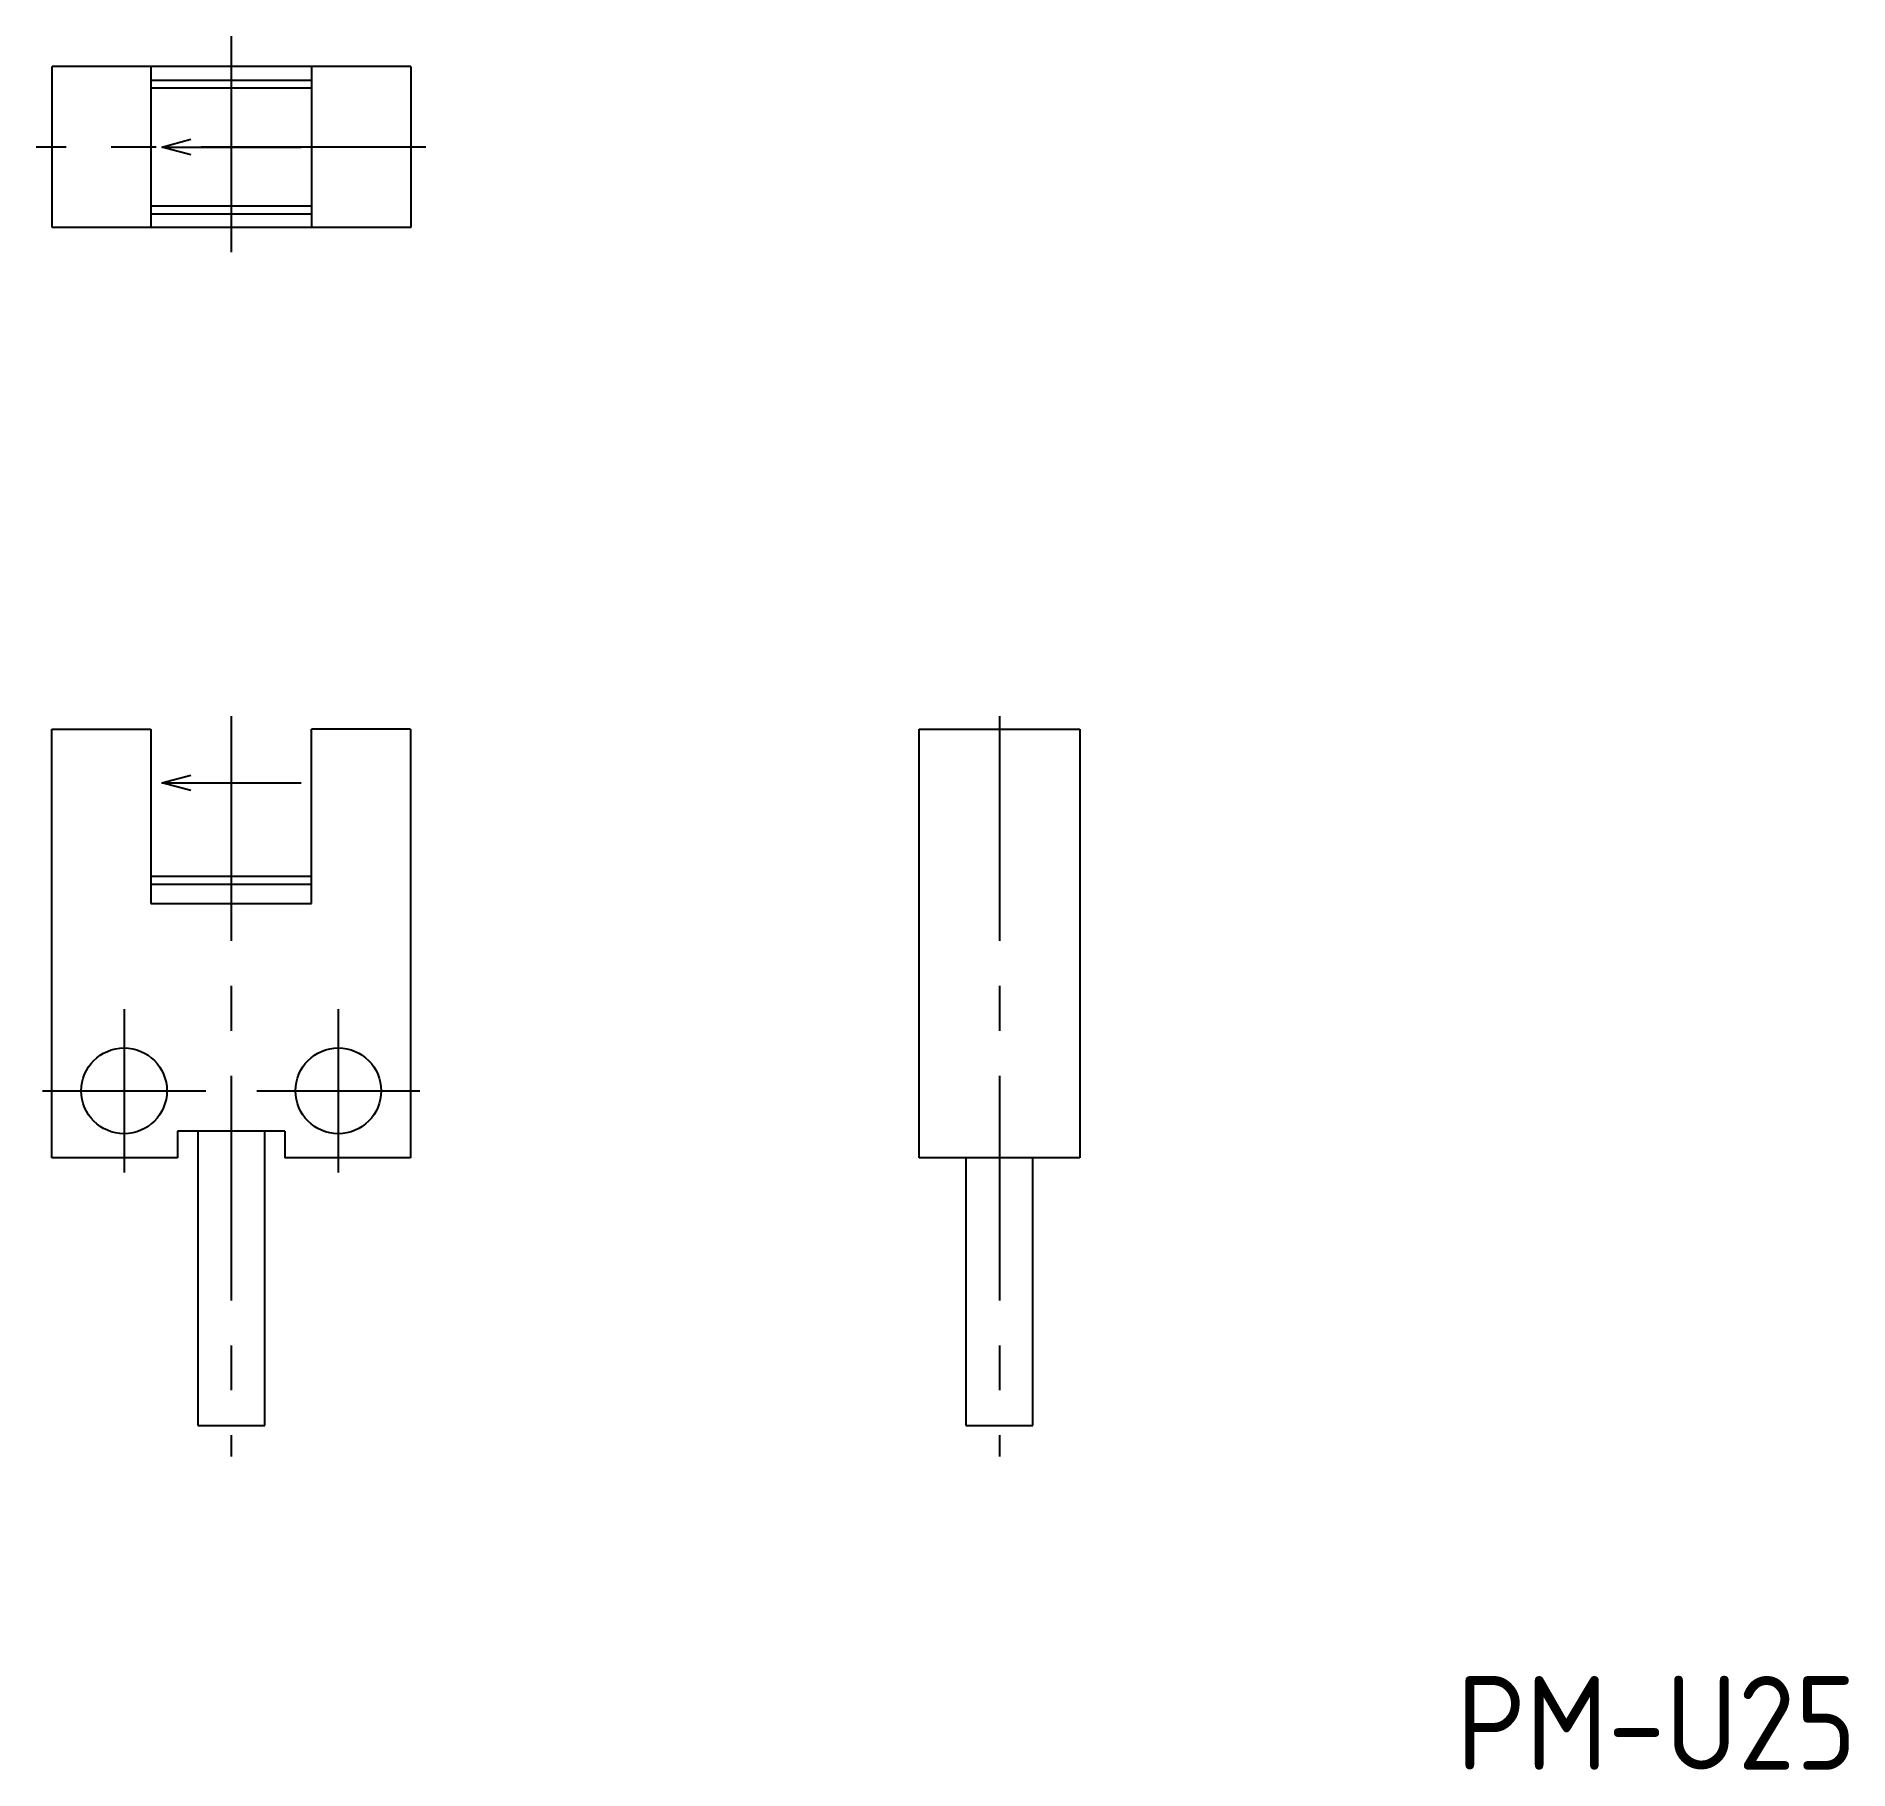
# Model space of a CAD drawing. Extents: x 104.8 to 172.5, y 139 to 203.7.
import ezdxf

# ---------------------------------------------------------------- set-up
doc = ezdxf.new("R2010")
doc.units = 0
doc.linetypes.add('CENTER', pattern=[13.421505, 8.388441, -1.677688, 1.677688, -1.677688])
doc.layers.get('0').update_dxf_attribs({"linetype": 'CONTINUOUS'})
doc.styles.get("Standard").update_dxf_attribs({"font": 'isocp.shx', "bigfont": 'extfont.shx'})

# ---------------------------------------------------------------- blocks, each defined once
blk = doc.blocks.new('*U93')
at = {"color": 2}
blk.add_text('PM-U25', height=3.5, dxfattribs=at).set_placement((157.827, 139.01))

msp = doc.modelspace()

# ---------------------------------------------------------------- linework, layer by layer
at = {"color": 4, "linetype": 'CENTER'}
for p, q in [((112.094, 195.665), (112.094, 203.733)), ((119.349, 199.596), (104.805, 199.596)), ((112.084, 178.343), (112.084, 150.707)), ((140.768, 178.343), (140.768, 150.707)), ((108.084, 167.406), (108.084, 161.309)), ((116.084, 167.406), (116.084, 161.309)), ((105.035, 164.358), (111.133, 164.358)), ((113.035, 164.358), (119.133, 164.358))]:
    msp.add_line(p, q, dxfattribs=at)
at = {"color": 7, "linetype": 'CONTINUOUS'}
for p, q in [((105.394, 196.598), (105.394, 202.598)), ((118.794, 202.598), (105.394, 202.598)), ((109.084, 202.598), (109.084, 196.598)), ((115.084, 202.598), (115.084, 196.598)), ((118.794, 202.598), (118.794, 196.598)), ((109.084, 202.096), (115.084, 202.096)), ((115.094, 201.79), (109.094, 201.79)), ((115.084, 197.096), (109.084, 197.096)), ((109.094, 197.405), (115.094, 197.405)), ((118.794, 196.598), (105.394, 196.598)), ((105.384, 161.858), (105.384, 177.858)), ((105.384, 177.858), (109.084, 177.858)), ((109.084, 177.858), (109.084, 171.358)), ((115.084, 171.358), (115.084, 177.858)), ((118.784, 177.858), (115.084, 177.858)), ((118.784, 177.858), (118.784, 161.858)), ((137.768, 161.858), (137.768, 177.858)), ((137.768, 177.858), (143.768, 177.858)), ((143.768, 177.858), (143.768, 161.858)), ((115.084, 172.358), (109.084, 172.358)), ((115.084, 172.058), (109.084, 172.058)), ((109.084, 171.358), (115.084, 171.358)), ((114.084, 162.858), (110.084, 162.858)), ((110.084, 162.858), (110.084, 161.858)), ((110.834, 162.858), (110.834, 151.858)), ((113.334, 151.858), (113.334, 162.858)), ((114.084, 162.858), (114.084, 161.858)), ((110.084, 161.858), (105.384, 161.858)), ((118.784, 161.858), (114.084, 161.858)), ((143.768, 161.858), (137.768, 161.858)), ((139.518, 161.858), (139.518, 151.858)), ((142.018, 151.858), (142.018, 161.858)), ((110.834, 151.858), (113.334, 151.858)), ((139.518, 151.858), (142.018, 151.858))]:
    msp.add_line(p, q, dxfattribs=at)
at = {"color": 2, "linetype": 'CONTINUOUS'}
for p, q in [((109.491, 199.596), (110.577, 199.887)), ((110.577, 199.305), (109.491, 199.596)), ((109.491, 199.596), (114.698, 199.596)), ((109.491, 175.858), (110.577, 176.149)), ((110.577, 175.567), (109.491, 175.858)), ((109.491, 175.858), (114.698, 175.858))]:
    msp.add_line(p, q, dxfattribs=at)
at = {"color": 7, "linetype": 'CONTINUOUS'}
for centre in [(108.084, 164.358), (116.084, 164.358)]:
    msp.add_circle(centre, 1.6, dxfattribs=at)

# ---------------------------------------------------------------- block references
msp.add_blockref('*U93', (0, 0))

doc.saveas('drawing.dxf')
